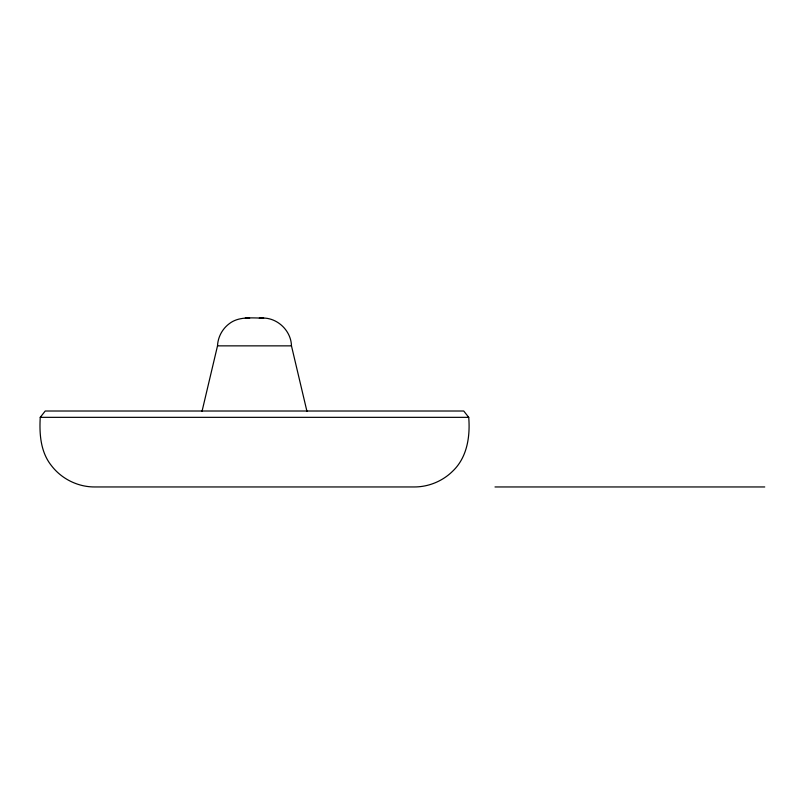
<?xml version="1.0" encoding="UTF-8"?>
<svg xmlns="http://www.w3.org/2000/svg" width="805" height="805" viewBox="0 0 805 805"><rect width="100%" height="100%" fill="white"/><g stroke="black" fill="none" stroke-linecap="round" stroke-linejoin="round"><path stroke-width="1.21" d="M202.015 411.375L217.511 345.858C217.883 337.194 222.291 328.893 229.234 323.721C239.035 316.043 252.166 318.206 263.678 318.045C278.319 318.428 291.108 331.207 291.47 345.858L306.957 411.375M40.25 417.342L45.231 411.013L463.74 411.013L468.721 417.342C470.281 436.34 467.252 457.23 452.853 471.016C442.78 481.068 428.783 486.904 414.545 486.955L94.427 486.955C77.803 486.955 61.542 478.864 51.45 465.662C40.552 452.088 39.264 434.036 40.25 417.342L468.721 417.342M259.321 318.176L263.678 318.045M217.511 345.858L291.47 345.858M494.995 486.955L764.75 486.955M245.294 318.045L249.651 318.176"/></g></svg>
